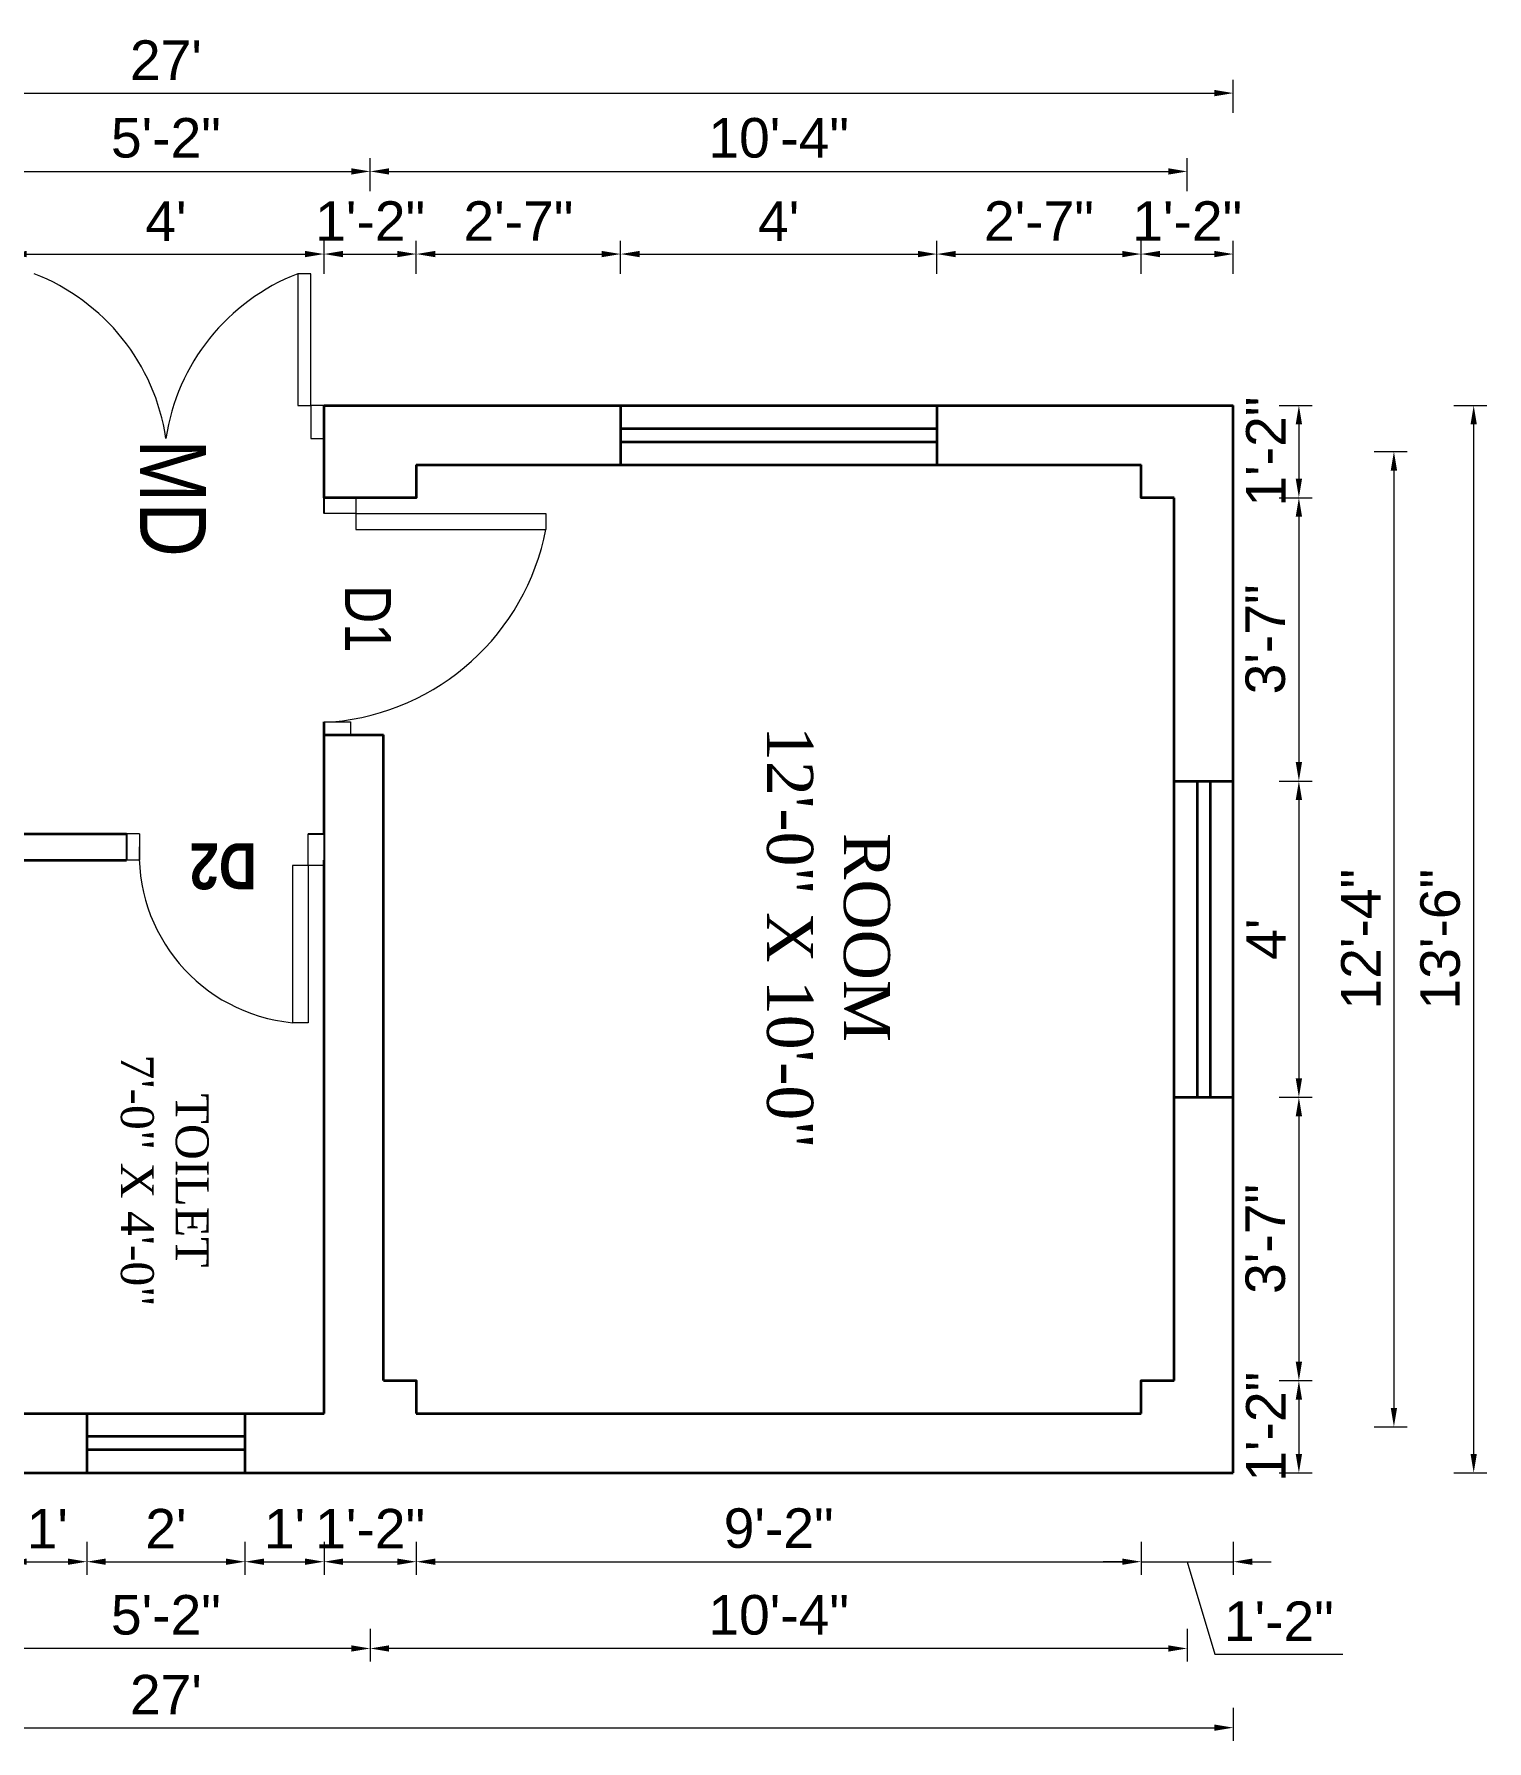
# Model space of a CAD drawing. Header units: inches. Extents: x 352533 to 378079, y -36324 to -23949.
# Drawn here: x 363079 to 363299.5, y -30460.9 to -30201.9 of the extents above; entities that cross this region are included whole.
import ezdxf

# ---------------------------------------------------------------- set-up
doc = ezdxf.new("R2010")
doc.units = ezdxf.units.IN
doc.header["$LTSCALE"] = 2
doc.header["$MEASUREMENT"] = 0
doc.header["$PDMODE"] = 34
doc.layers.get('0').update_dxf_attribs({"linetype": 'CONTINUOUS'})
doc.layers.get('DEFPOINTS').update_dxf_attribs({"color": 141, "linetype": 'CONTINUOUS'})
for name, color, linetype, lineweight in [('dimension', 160, 'CONTINUOUS', 15), ('door', 20, 'CONTINUOUS', 35), ('steps', 253, 'CONTINUOUS', 20), ('truss', 1, 'CONTINUOUS', 25)]:
    doc.layers.add(name, color=color, linetype=linetype, lineweight=lineweight)
doc.styles.add('Lettring Text', font='arial.ttf')
doc.styles.get("Standard").update_dxf_attribs({"font": 'ARIALN.TTF'})
doc.dimstyles.new('Copy of Standard', dxfattribs={"dimtxt": 6, "dimasz": 2.875, "dimexe": 2, "dimexo": 4, "dimgap": 2, "dimtad": 1, "dimdec": 0, "dimrnd": 1, "dimzin": 0, "dimdsep": 46, "dimlunit": 4, "dimtxsty": 'Lettring Text', "dimcen": 0.1, "dimclrd": 7, "dimclre": 7, "dimclrt": 7, "dimazin": 0, "dimtfac": 0.645, "dimtdec": 0, "dimtmove": 1, "dimatfit": 0, "dimfxl": 3, "dimfxlon": 1, "dimtfillclr": 256, "dimtolj": 1, "dimtzin": 0, "dimlwd": -1, "dimlwe": -1, "dimarcsym": 2})

# ---------------------------------------------------------------- blocks, each defined once
blk = doc.blocks.new('*D545')
at = {"layer": 'DEFPOINTS', "color": 0, "ltscale": 0.5, "transparency": 16777216}
for p in [(363261.04, -30258.27), (363261.04, -30272.27), (363270.99, -30272.27)]:
    blk.add_point(p, dxfattribs=at)
at = {"layer": 'steps', "color": 7, "ltscale": 0.5, "transparency": 16777216}
for p, q in [((363267.99, -30258.27), (363272.99, -30258.27)), ((363270.99, -30261.15), (363270.99, -30269.4)), ((363267.99, -30272.27), (363272.99, -30272.27))]:
    blk.add_line(p, q, dxfattribs=at)
for points in [[(363270.51, -30261.15), (363271.47, -30261.15), (363270.99, -30258.27)], [(363270.51, -30269.4), (363271.47, -30269.4), (363270.99, -30272.27)]]:
    blk.add_solid(points, dxfattribs=at)
at = {"layer": 'steps', "color": 7, "ltscale": 0.5, "transparency": 16777216, "insert": (363265.97, -30265.27), "char_height": 6, "attachment_point": 5, "rotation": 90, "style": 'Lettring Text'}
blk.add_mtext('\\A1;1\'-2"', dxfattribs=at)
blk = doc.blocks.new('*D546')
at = {"layer": 'DEFPOINTS', "color": 0, "ltscale": 0.5, "transparency": 16777216}
for p in [(363261.04, -30272.27), (363252.04, -30315.27), (363270.99, -30315.27)]:
    blk.add_point(p, dxfattribs=at)
at = {"layer": 'steps', "color": 7, "ltscale": 0.5, "transparency": 16777216}
for p, q in [((363267.99, -30272.27), (363272.99, -30272.27)), ((363270.99, -30275.15), (363270.99, -30312.4)), ((363267.99, -30315.27), (363272.99, -30315.27))]:
    blk.add_line(p, q, dxfattribs=at)
for points in [[(363270.51, -30275.15), (363271.47, -30275.15), (363270.99, -30272.27)], [(363270.51, -30312.4), (363271.47, -30312.4), (363270.99, -30315.27)]]:
    blk.add_solid(points, dxfattribs=at)
at = {"layer": 'steps', "color": 7, "ltscale": 0.5, "transparency": 16777216, "insert": (363265.92, -30293.77), "char_height": 6, "attachment_point": 5, "rotation": 90, "style": 'Lettring Text'}
blk.add_mtext('\\A1;3\'-7"', dxfattribs=at)
blk = doc.blocks.new('*D547')
at = {"layer": 'DEFPOINTS', "color": 0, "ltscale": 0.5, "transparency": 16777216}
for p in [(363252.04, -30406.27), (363252.04, -30420.27), (363270.99, -30420.27)]:
    blk.add_point(p, dxfattribs=at)
at = {"layer": 'steps', "color": 7, "ltscale": 0.5, "transparency": 16777216}
for p, q in [((363267.99, -30406.27), (363272.99, -30406.27)), ((363270.99, -30409.15), (363270.99, -30417.4)), ((363267.99, -30420.27), (363272.99, -30420.27))]:
    blk.add_line(p, q, dxfattribs=at)
for points in [[(363270.51, -30409.15), (363271.47, -30409.15), (363270.99, -30406.27)], [(363270.51, -30417.4), (363271.47, -30417.4), (363270.99, -30420.27)]]:
    blk.add_solid(points, dxfattribs=at)
at = {"layer": 'steps', "color": 7, "ltscale": 0.5, "transparency": 16777216, "insert": (363265.97, -30413.27), "char_height": 6, "attachment_point": 5, "rotation": 90, "style": 'Lettring Text'}
blk.add_mtext('\\A1;1\'-2"', dxfattribs=at)
blk = doc.blocks.new('*D548')
at = {"layer": 'DEFPOINTS', "color": 0, "ltscale": 0.5, "transparency": 16777216}
for p in [(363261.04, -30265.27), (363261.04, -30413.27), (363285.41, -30413.27)]:
    blk.add_point(p, dxfattribs=at)
at = {"layer": 'steps', "color": 7, "ltscale": 0.5, "transparency": 16777216}
for p, q in [((363282.41, -30265.27), (363287.41, -30265.27)), ((363285.41, -30268.15), (363285.41, -30410.4)), ((363282.41, -30413.27), (363287.41, -30413.27))]:
    blk.add_line(p, q, dxfattribs=at)
for points in [[(363284.93, -30268.15), (363285.89, -30268.15), (363285.41, -30265.27)], [(363284.93, -30410.4), (363285.89, -30410.4), (363285.41, -30413.27)]]:
    blk.add_solid(points, dxfattribs=at)
at = {"layer": 'steps', "color": 7, "ltscale": 0.5, "transparency": 16777216, "insert": (363280.4, -30339.27), "char_height": 6, "attachment_point": 5, "rotation": 90, "style": 'Lettring Text'}
blk.add_mtext('\\A1;12\'-4"', dxfattribs=at)
blk = doc.blocks.new('*D549')
at = {"layer": 'DEFPOINTS', "color": 0, "ltscale": 0.5, "transparency": 16777216}
for p in [(363261.04, -30258.27), (363297.52, -30258.27), (363261.04, -30420.27)]:
    blk.add_point(p, dxfattribs=at)
at = {"layer": 'steps', "color": 7, "ltscale": 0.5, "transparency": 16777216}
for p, q in [((363294.52, -30258.27), (363299.52, -30258.27)), ((363297.52, -30417.4), (363297.52, -30261.15)), ((363294.52, -30420.27), (363299.52, -30420.27))]:
    blk.add_line(p, q, dxfattribs=at)
for points in [[(363297.04, -30261.15), (363298, -30261.15), (363297.52, -30258.27)], [(363297.04, -30417.4), (363298, -30417.4), (363297.52, -30420.27)]]:
    blk.add_solid(points, dxfattribs=at)
at = {"layer": 'steps', "color": 7, "ltscale": 0.5, "transparency": 16777216, "insert": (363292.45, -30339.27), "char_height": 6, "attachment_point": 5, "rotation": 90, "style": 'Lettring Text'}
blk.add_mtext('\\A1;13\'-6"', dxfattribs=at)
blk = doc.blocks.new('*D517')
at = {"layer": 'DEFPOINTS', "color": 0, "ltscale": 0.5, "transparency": 16777216}
for p in [(363123.04, -30235.29), (363075.04, -30258.27), (363123.04, -30258.27)]:
    blk.add_point(p, dxfattribs=at)
at = {"layer": 'steps', "color": 7, "ltscale": 0.5, "transparency": 16777216}
for p, q in [((363075.04, -30238.29), (363075.04, -30233.29)), ((363123.04, -30238.29), (363123.04, -30233.29)), ((363077.92, -30235.29), (363120.17, -30235.29))]:
    blk.add_line(p, q, dxfattribs=at)
for points in [[(363077.92, -30234.81), (363077.92, -30235.77), (363075.04, -30235.29)], [(363120.17, -30234.81), (363120.17, -30235.77), (363123.04, -30235.29)]]:
    blk.add_solid(points, dxfattribs=at)
at = {"layer": 'steps', "color": 7, "ltscale": 0.5, "transparency": 16777216, "insert": (363099.04, -30230.29), "char_height": 6, "attachment_point": 5, "style": 'Lettring Text'}
blk.add_mtext("\\A1;4'", dxfattribs=at)
blk = doc.blocks.new('*D518')
at = {"layer": 'DEFPOINTS', "color": 0, "ltscale": 0.5, "transparency": 16777216}
for p in [(363137.04, -30235.29), (363123.04, -30258.27), (363137.04, -30267.27)]:
    blk.add_point(p, dxfattribs=at)
at = {"layer": 'steps', "color": 7, "ltscale": 0.5, "transparency": 16777216}
for p, q in [((363123.04, -30238.29), (363123.04, -30233.29)), ((363137.04, -30238.29), (363137.04, -30233.29)), ((363125.92, -30235.29), (363134.17, -30235.29))]:
    blk.add_line(p, q, dxfattribs=at)
for points in [[(363125.92, -30234.81), (363125.92, -30235.77), (363123.04, -30235.29)], [(363134.17, -30234.81), (363134.17, -30235.77), (363137.04, -30235.29)]]:
    blk.add_solid(points, dxfattribs=at)
at = {"layer": 'steps', "color": 7, "ltscale": 0.5, "transparency": 16777216, "insert": (363130.04, -30230.28), "char_height": 6, "attachment_point": 5, "style": 'Lettring Text'}
blk.add_mtext('\\A1;1\'-2"', dxfattribs=at)
blk = doc.blocks.new('*D519')
at = {"layer": 'DEFPOINTS', "color": 0, "ltscale": 0.5, "transparency": 16777216}
for p in [(363168.04, -30235.29), (363168.04, -30258.27), (363137.04, -30267.27)]:
    blk.add_point(p, dxfattribs=at)
at = {"layer": 'steps', "color": 7, "ltscale": 0.5, "transparency": 16777216}
for p, q in [((363137.04, -30238.29), (363137.04, -30233.29)), ((363168.04, -30238.29), (363168.04, -30233.29)), ((363139.92, -30235.29), (363165.17, -30235.29))]:
    blk.add_line(p, q, dxfattribs=at)
for points in [[(363139.92, -30234.81), (363139.92, -30235.77), (363137.04, -30235.29)], [(363165.17, -30234.81), (363165.17, -30235.77), (363168.04, -30235.29)]]:
    blk.add_solid(points, dxfattribs=at)
at = {"layer": 'steps', "color": 7, "ltscale": 0.5, "transparency": 16777216, "insert": (363152.54, -30230.28), "char_height": 6, "attachment_point": 5, "style": 'Lettring Text'}
blk.add_mtext('\\A1;2\'-7"', dxfattribs=at)
blk = doc.blocks.new('*D520')
at = {"layer": 'DEFPOINTS', "color": 0, "ltscale": 0.5, "transparency": 16777216}
for p in [(363216.04, -30235.29), (363168.04, -30258.27), (363216.04, -30258.27)]:
    blk.add_point(p, dxfattribs=at)
at = {"layer": 'steps', "color": 7, "ltscale": 0.5, "transparency": 16777216}
for p, q in [((363168.04, -30238.29), (363168.04, -30233.29)), ((363216.04, -30238.29), (363216.04, -30233.29)), ((363170.92, -30235.29), (363213.17, -30235.29))]:
    blk.add_line(p, q, dxfattribs=at)
for points in [[(363170.92, -30234.81), (363170.92, -30235.77), (363168.04, -30235.29)], [(363213.17, -30234.81), (363213.17, -30235.77), (363216.04, -30235.29)]]:
    blk.add_solid(points, dxfattribs=at)
at = {"layer": 'steps', "color": 7, "ltscale": 0.5, "transparency": 16777216, "insert": (363192.04, -30230.29), "char_height": 6, "attachment_point": 5, "style": 'Lettring Text'}
blk.add_mtext("\\A1;4'", dxfattribs=at)
blk = doc.blocks.new('*D521')
at = {"layer": 'DEFPOINTS', "color": 0, "ltscale": 0.5, "transparency": 16777216}
for p in [(363247.04, -30235.29), (363216.04, -30258.27), (363247.04, -30267.27)]:
    blk.add_point(p, dxfattribs=at)
at = {"layer": 'steps', "color": 7, "ltscale": 0.5, "transparency": 16777216}
for p, q in [((363216.04, -30238.29), (363216.04, -30233.29)), ((363247.04, -30238.29), (363247.04, -30233.29)), ((363218.92, -30235.29), (363244.17, -30235.29))]:
    blk.add_line(p, q, dxfattribs=at)
for points in [[(363218.92, -30234.81), (363218.92, -30235.77), (363216.04, -30235.29)], [(363244.17, -30234.81), (363244.17, -30235.77), (363247.04, -30235.29)]]:
    blk.add_solid(points, dxfattribs=at)
at = {"layer": 'steps', "color": 7, "ltscale": 0.5, "transparency": 16777216, "insert": (363231.54, -30230.28), "char_height": 6, "attachment_point": 5, "style": 'Lettring Text'}
blk.add_mtext('\\A1;2\'-7"', dxfattribs=at)
blk = doc.blocks.new('*D522')
at = {"layer": 'DEFPOINTS', "color": 0, "ltscale": 0.5, "transparency": 16777216}
for p in [(363261.04, -30235.29), (363261.04, -30258.27), (363247.04, -30267.27)]:
    blk.add_point(p, dxfattribs=at)
at = {"layer": 'steps', "color": 7, "ltscale": 0.5, "transparency": 16777216}
for p, q in [((363247.04, -30238.29), (363247.04, -30233.29)), ((363261.04, -30238.29), (363261.04, -30233.29)), ((363249.92, -30235.29), (363258.17, -30235.29))]:
    blk.add_line(p, q, dxfattribs=at)
for points in [[(363249.92, -30234.81), (363249.92, -30235.77), (363247.04, -30235.29)], [(363258.17, -30234.81), (363258.17, -30235.77), (363261.04, -30235.29)]]:
    blk.add_solid(points, dxfattribs=at)
at = {"layer": 'steps', "color": 7, "ltscale": 0.5, "transparency": 16777216, "insert": (363254.04, -30230.28), "char_height": 6, "attachment_point": 5, "style": 'Lettring Text'}
blk.add_mtext('\\A1;1\'-2"', dxfattribs=at)
blk = doc.blocks.new('*D525')
at = {"layer": 'DEFPOINTS', "color": 0, "ltscale": 0.5, "transparency": 16777216}
for p in [(363261.04, -30210.86), (362937.04, -30258.27), (363261.04, -30258.27)]:
    blk.add_point(p, dxfattribs=at)
at = {"layer": 'steps', "color": 7, "ltscale": 0.5, "transparency": 16777216}
for p, q in [((362937.04, -30213.86), (362937.04, -30208.86)), ((363261.04, -30213.86), (363261.04, -30208.86)), ((362939.92, -30210.86), (363258.17, -30210.86))]:
    blk.add_line(p, q, dxfattribs=at)
for points in [[(362939.92, -30210.38), (362939.92, -30211.34), (362937.04, -30210.86)], [(363258.17, -30210.38), (363258.17, -30211.34), (363261.04, -30210.86)]]:
    blk.add_solid(points, dxfattribs=at)
at = {"layer": 'steps', "color": 7, "ltscale": 0.5, "transparency": 16777216, "insert": (363099.04, -30205.85), "char_height": 6, "attachment_point": 5, "style": 'Lettring Text'}
blk.add_mtext("\\A1;27'", dxfattribs=at)
blk = doc.blocks.new('*D526')
at = {"layer": 'DEFPOINTS', "color": 0, "ltscale": 0.5, "transparency": 16777216}
for p in [(363130.04, -30222.75), (363068.04, -30272.27), (363130.04, -30272.27)]:
    blk.add_point(p, dxfattribs=at)
at = {"layer": 'steps', "color": 7, "ltscale": 0.5, "transparency": 16777216}
for p, q in [((363068.04, -30225.75), (363068.04, -30220.75)), ((363130.04, -30225.75), (363130.04, -30220.75)), ((363070.92, -30222.75), (363127.17, -30222.75))]:
    blk.add_line(p, q, dxfattribs=at)
for points in [[(363070.92, -30222.27), (363070.92, -30223.23), (363068.04, -30222.75)], [(363127.17, -30222.27), (363127.17, -30223.23), (363130.04, -30222.75)]]:
    blk.add_solid(points, dxfattribs=at)
at = {"layer": 'steps', "color": 7, "ltscale": 0.5, "transparency": 16777216, "insert": (363099.04, -30217.69), "char_height": 6, "attachment_point": 5, "style": 'Lettring Text'}
blk.add_mtext('\\A1;5\'-2"', dxfattribs=at)
blk = doc.blocks.new('*D527')
at = {"layer": 'DEFPOINTS', "color": 0, "ltscale": 0.5, "transparency": 16777216}
for p in [(363254.04, -30222.75), (363254.04, -30267.27), (363130.04, -30272.27)]:
    blk.add_point(p, dxfattribs=at)
at = {"layer": 'steps', "color": 7, "ltscale": 0.5, "transparency": 16777216}
for p, q in [((363130.04, -30225.75), (363130.04, -30220.75)), ((363254.04, -30225.75), (363254.04, -30220.75)), ((363132.92, -30222.75), (363251.17, -30222.75))]:
    blk.add_line(p, q, dxfattribs=at)
for points in [[(363132.92, -30222.27), (363132.92, -30223.23), (363130.04, -30222.75)], [(363251.17, -30222.27), (363251.17, -30223.23), (363254.04, -30222.75)]]:
    blk.add_solid(points, dxfattribs=at)
at = {"layer": 'steps', "color": 7, "ltscale": 0.5, "transparency": 16777216, "insert": (363192.04, -30217.69), "char_height": 6, "attachment_point": 5, "style": 'Lettring Text'}
blk.add_mtext('\\A1;10\'-4"', dxfattribs=at)
blk = doc.blocks.new('*D533')
at = {"layer": 'DEFPOINTS', "color": 0, "ltscale": 0.5, "transparency": 16777216}
for p in [(363075.04, -30411.27), (363087.04, -30411.27), (363087.04, -30433.75)]:
    blk.add_point(p, dxfattribs=at)
at = {"layer": 'steps', "color": 7, "ltscale": 0.5, "transparency": 16777216}
for p, q in [((363075.04, -30430.75), (363075.04, -30435.75)), ((363087.04, -30430.75), (363087.04, -30435.75)), ((363077.92, -30433.75), (363084.17, -30433.75))]:
    blk.add_line(p, q, dxfattribs=at)
for points in [[(363077.92, -30433.27), (363077.92, -30434.23), (363075.04, -30433.75)], [(363084.17, -30433.27), (363084.17, -30434.23), (363087.04, -30433.75)]]:
    blk.add_solid(points, dxfattribs=at)
at = {"layer": 'steps', "color": 7, "ltscale": 0.5, "transparency": 16777216, "insert": (363081.04, -30428.74), "char_height": 6, "attachment_point": 5, "style": 'Lettring Text'}
blk.add_mtext("\\A1;1'", dxfattribs=at)
blk = doc.blocks.new('*D534')
at = {"layer": 'DEFPOINTS', "color": 0, "ltscale": 0.5, "transparency": 16777216}
for p in [(363087.04, -30411.27), (363111.04, -30411.27), (363111.04, -30433.75)]:
    blk.add_point(p, dxfattribs=at)
at = {"layer": 'steps', "color": 7, "ltscale": 0.5, "transparency": 16777216}
for p, q in [((363087.04, -30430.75), (363087.04, -30435.75)), ((363111.04, -30430.75), (363111.04, -30435.75)), ((363089.92, -30433.75), (363108.17, -30433.75))]:
    blk.add_line(p, q, dxfattribs=at)
for points in [[(363089.92, -30433.27), (363089.92, -30434.23), (363087.04, -30433.75)], [(363108.17, -30433.27), (363108.17, -30434.23), (363111.04, -30433.75)]]:
    blk.add_solid(points, dxfattribs=at)
at = {"layer": 'steps', "color": 7, "ltscale": 0.5, "transparency": 16777216, "insert": (363099.04, -30428.74), "char_height": 6, "attachment_point": 5, "style": 'Lettring Text'}
blk.add_mtext("\\A1;2'", dxfattribs=at)
blk = doc.blocks.new('*D535')
at = {"layer": 'DEFPOINTS', "color": 0, "ltscale": 0.5, "transparency": 16777216}
for p in [(363111.04, -30411.27), (363123.04, -30411.27), (363123.04, -30433.75)]:
    blk.add_point(p, dxfattribs=at)
at = {"layer": 'steps', "color": 7, "ltscale": 0.5, "transparency": 16777216}
for p, q in [((363111.04, -30430.75), (363111.04, -30435.75)), ((363123.04, -30430.75), (363123.04, -30435.75)), ((363113.92, -30433.75), (363120.17, -30433.75))]:
    blk.add_line(p, q, dxfattribs=at)
for points in [[(363113.92, -30433.27), (363113.92, -30434.23), (363111.04, -30433.75)], [(363120.17, -30433.27), (363120.17, -30434.23), (363123.04, -30433.75)]]:
    blk.add_solid(points, dxfattribs=at)
at = {"layer": 'steps', "color": 7, "ltscale": 0.5, "transparency": 16777216, "insert": (363117.04, -30428.74), "char_height": 6, "attachment_point": 5, "style": 'Lettring Text'}
blk.add_mtext("\\A1;1'", dxfattribs=at)
blk = doc.blocks.new('*D536')
at = {"layer": 'DEFPOINTS', "color": 0, "ltscale": 0.5, "transparency": 16777216}
for p in [(363123.04, -30411.27), (363137.04, -30411.27), (363137.04, -30433.75)]:
    blk.add_point(p, dxfattribs=at)
at = {"layer": 'steps', "color": 7, "ltscale": 0.5, "transparency": 16777216}
for p, q in [((363123.04, -30430.75), (363123.04, -30435.75)), ((363137.04, -30430.75), (363137.04, -30435.75)), ((363125.92, -30433.75), (363134.17, -30433.75))]:
    blk.add_line(p, q, dxfattribs=at)
for points in [[(363125.92, -30433.27), (363125.92, -30434.23), (363123.04, -30433.75)], [(363134.17, -30433.27), (363134.17, -30434.23), (363137.04, -30433.75)]]:
    blk.add_solid(points, dxfattribs=at)
at = {"layer": 'steps', "color": 7, "ltscale": 0.5, "transparency": 16777216, "insert": (363130.04, -30428.74), "char_height": 6, "attachment_point": 5, "style": 'Lettring Text'}
blk.add_mtext('\\A1;1\'-2"', dxfattribs=at)
blk = doc.blocks.new('*D537')
at = {"layer": 'DEFPOINTS', "color": 0, "ltscale": 0.5, "transparency": 16777216}
for p in [(363137.04, -30411.27), (363247.04, -30411.27), (363247.04, -30433.75)]:
    blk.add_point(p, dxfattribs=at)
at = {"layer": 'steps', "color": 7, "ltscale": 0.5, "transparency": 16777216}
for p, q in [((363137.04, -30430.75), (363137.04, -30435.75)), ((363247.04, -30430.75), (363247.04, -30435.75)), ((363139.92, -30433.75), (363244.17, -30433.75))]:
    blk.add_line(p, q, dxfattribs=at)
for points in [[(363139.92, -30433.27), (363139.92, -30434.23), (363137.04, -30433.75)], [(363244.17, -30433.27), (363244.17, -30434.23), (363247.04, -30433.75)]]:
    blk.add_solid(points, dxfattribs=at)
at = {"layer": 'steps', "color": 7, "ltscale": 0.5, "transparency": 16777216, "insert": (363192.04, -30428.69), "char_height": 6, "attachment_point": 5, "style": 'Lettring Text'}
blk.add_mtext('\\A1;9\'-2"', dxfattribs=at)
blk = doc.blocks.new('*D538')
at = {"layer": 'DEFPOINTS', "color": 0, "ltscale": 0.5, "transparency": 16777216}
for p in [(363247.04, -30411.27), (363261.04, -30411.27), (363261.04, -30433.75)]:
    blk.add_point(p, dxfattribs=at)
at = {"layer": 'steps', "color": 7, "ltscale": 0.5, "transparency": 16777216}
for p, q in [((363247.04, -30430.75), (363247.04, -30435.75)), ((363261.04, -30430.75), (363261.04, -30435.75)), ((363244.17, -30433.75), (363241.29, -30433.75)), ((363247.04, -30433.75), (363261.04, -30433.75)), ((363247.04, -30433.75), (363261.04, -30433.75)), ((363254.04, -30433.75), (363258.25, -30447.79)), ((363263.92, -30433.75), (363266.79, -30433.75)), ((363258.25, -30447.79), (363277.64, -30447.79))]:
    blk.add_line(p, q, dxfattribs=at)
for points in [[(363244.17, -30433.27), (363244.17, -30434.23), (363247.04, -30433.75)], [(363263.92, -30433.27), (363263.92, -30434.23), (363261.04, -30433.75)]]:
    blk.add_solid(points, dxfattribs=at)
at = {"layer": 'steps', "color": 7, "ltscale": 0.5, "transparency": 16777216, "insert": (363267.95, -30442.78), "char_height": 6, "attachment_point": 5, "style": 'Lettring Text'}
blk.add_mtext('\\A1;1\'-2"', dxfattribs=at)
blk = doc.blocks.new('*D539')
at = {"layer": 'DEFPOINTS', "color": 0, "ltscale": 0.5, "transparency": 16777216}
for p in [(363130.04, -30272.27), (363254.04, -30411.27), (363130.04, -30446.92)]:
    blk.add_point(p, dxfattribs=at)
at = {"layer": 'steps', "color": 7, "ltscale": 0.5, "transparency": 16777216}
for p, q in [((363130.04, -30443.92), (363130.04, -30448.92)), ((363254.04, -30443.92), (363254.04, -30448.92)), ((363251.17, -30446.92), (363132.92, -30446.92))]:
    blk.add_line(p, q, dxfattribs=at)
for points in [[(363132.92, -30446.44), (363132.92, -30447.4), (363130.04, -30446.92)], [(363251.17, -30446.44), (363251.17, -30447.4), (363254.04, -30446.92)]]:
    blk.add_solid(points, dxfattribs=at)
at = {"layer": 'steps', "color": 7, "ltscale": 0.5, "transparency": 16777216, "insert": (363192.04, -30441.85), "char_height": 6, "attachment_point": 5, "style": 'Lettring Text'}
blk.add_mtext('\\A1;10\'-4"', dxfattribs=at)
blk = doc.blocks.new('*D540')
at = {"layer": 'DEFPOINTS', "color": 0, "ltscale": 0.5, "transparency": 16777216}
for p in [(363068.04, -30272.27), (363130.04, -30272.27), (363068.04, -30446.92)]:
    blk.add_point(p, dxfattribs=at)
at = {"layer": 'steps', "color": 7, "ltscale": 0.5, "transparency": 16777216}
for p, q in [((363068.04, -30443.92), (363068.04, -30448.92)), ((363130.04, -30443.92), (363130.04, -30448.92)), ((363127.17, -30446.92), (363070.92, -30446.92))]:
    blk.add_line(p, q, dxfattribs=at)
for points in [[(363070.92, -30446.44), (363070.92, -30447.4), (363068.04, -30446.92)], [(363127.17, -30446.44), (363127.17, -30447.4), (363130.04, -30446.92)]]:
    blk.add_solid(points, dxfattribs=at)
at = {"layer": 'steps', "color": 7, "ltscale": 0.5, "transparency": 16777216, "insert": (363099.04, -30441.85), "char_height": 6, "attachment_point": 5, "style": 'Lettring Text'}
blk.add_mtext('\\A1;5\'-2"', dxfattribs=at)
blk = doc.blocks.new('*D542')
at = {"layer": 'DEFPOINTS', "color": 0, "ltscale": 0.5, "transparency": 16777216}
for p in [(362937.04, -30420.27), (363261.04, -30420.27), (363261.04, -30458.94)]:
    blk.add_point(p, dxfattribs=at)
at = {"layer": 'steps', "color": 7, "ltscale": 0.5, "transparency": 16777216}
for p, q in [((362937.04, -30455.94), (362937.04, -30460.94)), ((363261.04, -30455.94), (363261.04, -30460.94)), ((362939.92, -30458.94), (363258.17, -30458.94))]:
    blk.add_line(p, q, dxfattribs=at)
for points in [[(362939.92, -30458.46), (362939.92, -30459.42), (362937.04, -30458.94)], [(363258.17, -30458.46), (363258.17, -30459.42), (363261.04, -30458.94)]]:
    blk.add_solid(points, dxfattribs=at)
at = {"layer": 'steps', "color": 7, "ltscale": 0.5, "transparency": 16777216, "insert": (363099.04, -30453.93), "char_height": 6, "attachment_point": 5, "style": 'Lettring Text'}
blk.add_mtext("\\A1;27'", dxfattribs=at)
blk = doc.blocks.new('*D543')
at = {"layer": 'DEFPOINTS', "color": 0, "ltscale": 0.5, "transparency": 16777216}
for p in [(363252.04, -30315.27), (363261.04, -30363.27), (363270.99, -30363.27)]:
    blk.add_point(p, dxfattribs=at)
at = {"layer": 'steps', "color": 7, "ltscale": 0.5, "transparency": 16777216}
for p, q in [((363267.99, -30315.27), (363272.99, -30315.27)), ((363270.99, -30318.15), (363270.99, -30360.4)), ((363267.99, -30363.27), (363272.99, -30363.27))]:
    blk.add_line(p, q, dxfattribs=at)
for points in [[(363270.51, -30318.15), (363271.47, -30318.15), (363270.99, -30315.27)], [(363270.51, -30360.4), (363271.47, -30360.4), (363270.99, -30363.27)]]:
    blk.add_solid(points, dxfattribs=at)
at = {"layer": 'steps', "color": 7, "ltscale": 0.5, "transparency": 16777216, "insert": (363265.99, -30339.27), "char_height": 6, "attachment_point": 5, "rotation": 90, "style": 'Lettring Text'}
blk.add_mtext("\\A1;4'", dxfattribs=at)
blk = doc.blocks.new('*D544')
at = {"layer": 'DEFPOINTS', "color": 0, "ltscale": 0.5, "transparency": 16777216}
for p in [(363261.04, -30363.27), (363252.04, -30406.27), (363270.99, -30406.27)]:
    blk.add_point(p, dxfattribs=at)
at = {"layer": 'steps', "color": 7, "ltscale": 0.5, "transparency": 16777216}
for p, q in [((363267.99, -30363.27), (363272.99, -30363.27)), ((363270.99, -30366.15), (363270.99, -30403.4)), ((363267.99, -30406.27), (363272.99, -30406.27))]:
    blk.add_line(p, q, dxfattribs=at)
for points in [[(363270.51, -30366.15), (363271.47, -30366.15), (363270.99, -30363.27)], [(363270.51, -30403.4), (363271.47, -30403.4), (363270.99, -30406.27)]]:
    blk.add_solid(points, dxfattribs=at)
at = {"layer": 'steps', "color": 7, "ltscale": 0.5, "transparency": 16777216, "insert": (363265.92, -30384.77), "char_height": 6, "attachment_point": 5, "rotation": 90, "style": 'Lettring Text'}
blk.add_mtext('\\A1;3\'-7"', dxfattribs=at)

msp = doc.modelspace()

# ---------------------------------------------------------------- linework, layer by layer
at = {"layer": 'dimension', "ltscale": 7}
for p, q in [((363123.04, -30274.67), (363123.04, -30272.27)), ((363123.04, -30272.27), (363127.84, -30272.27)), ((363127.84, -30272.27), (363127.84, -30274.67)), ((363127.84, -30274.67), (363123.04, -30274.67)), ((363127.84, -30274.67), (363156.72, -30274.67)), ((363127.84, -30274.67), (363127.84, -30277.07)), ((363156.72, -30274.67), (363156.72, -30277.07)), ((363127.84, -30277.07), (363156.72, -30277.07)), ((363123.04, -30306.27), (363127.04, -30306.27)), ((363123.04, -30306.27), (363123.04, -30308.27)), ((363127.04, -30306.27), (363127.04, -30308.27)), ((363095.04, -30323.27), (363093.04, -30323.27)), ((363095.04, -30323.27), (363095.04, -30327.27)), ((363120.64, -30328.07), (363120.64, -30323.27)), ((363120.64, -30323.27), (363123.04, -30323.27)), ((363123.04, -30323.27), (363123.04, -30328.07)), ((363095.04, -30327.27), (363093.04, -30327.27)), ((363118.24, -30328.07), (363118.24, -30351.95)), ((363120.64, -30328.07), (363118.24, -30328.07)), ((363120.64, -30328.07), (363120.64, -30351.95)), ((363123.04, -30328.07), (363120.64, -30328.07)), ((363120.64, -30351.95), (363118.24, -30351.95))]:
    msp.add_line(p, q, dxfattribs=at)
for centre, radius, start, end in [((363121.15, -30270.18), 36.23, 275.0246, 349.0343), ((363120.7, -30326.34), 25.72, 176.0106, 264.5071)]:
    msp.add_arc(centre, radius, start, end, dxfattribs=at)
at = {"layer": 'door', "ltscale": 0.5}
for p, q in [((363123.04, -30272.27), (363123.04, -30258.27)), ((363123.04, -30258.27), (363261.04, -30258.27)), ((363168.04, -30258.27), (363168.04, -30267.27)), ((363216.04, -30258.27), (363216.04, -30267.27)), ((363261.04, -30420.27), (363261.04, -30258.27)), ((363168.04, -30261.77), (363216.04, -30261.77)), ((363168.04, -30263.77), (363216.04, -30263.77)), ((363137.04, -30267.27), (363247.04, -30267.27)), ((363137.04, -30272.27), (363123.04, -30272.27)), ((363252.04, -30406.27), (363252.04, -30272.27)), ((363123.04, -30323.27), (363123.04, -30306.27)), ((363123.04, -30308.27), (363132.04, -30308.27)), ((363132.04, -30406.27), (363132.04, -30308.27)), ((363252.04, -30315.27), (363261.04, -30315.27)), ((363255.54, -30315.27), (363255.54, -30363.27)), ((363257.54, -30315.27), (363257.54, -30363.27)), ((363075.04, -30323.27), (363093.04, -30323.27)), ((363075.04, -30327.27), (363093.04, -30327.27)), ((363123.04, -30411.27), (363123.04, -30327.27)), ((363252.04, -30363.27), (363261.04, -30363.27)), ((363075.04, -30411.27), (363123.04, -30411.27)), ((363087.04, -30411.27), (363087.04, -30420.27)), ((363111.04, -30411.27), (363111.04, -30420.27)), ((363137.04, -30411.27), (363247.04, -30411.27)), ((363111.04, -30414.77), (363087.04, -30414.77)), ((363111.04, -30416.77), (363087.04, -30416.77)), ((362937.04, -30420.27), (363261.04, -30420.27))]:
    msp.add_line(p, q, dxfattribs=at)
for points in [[(363137.04, -30267.27), (363137.04, -30272.27), (363132.04, -30272.27)], [(363252.04, -30272.27), (363247.04, -30272.27), (363247.04, -30267.27)], [(363132.04, -30406.27), (363137.04, -30406.27), (363137.04, -30411.27)], [(363247.04, -30411.27), (363247.04, -30406.27), (363252.04, -30406.27)]]:
    msp.add_lwpolyline(points, dxfattribs=at)
at = {"layer": 'steps', "color": 7, "ltscale": 0.3}
for points in [[(363121.04, -30258.27), (363121.04, -30238.27), (363119.04, -30238.27), (363119.04, -30258.27)], [(363123.04, -30258.27), (363121.04, -30258.27), (363121.04, -30263.27), (363123.04, -30263.27)]]:
    msp.add_lwpolyline(points, close=True, dxfattribs=at)
at = {"layer": 'steps', "color": 7, "ltscale": 0.3, "true_color": 0xffffff}
for centre, start, end in [((363067.52, -30268), 8.5176, 68.802), ((363130.57, -30268), 111.198, 171.4824)]:
    msp.add_arc(centre, 31.88, start, end, dxfattribs=at)
at = {"layer": 'truss', "ltscale": 7}
for p, q in [((363123.04, -30272.27), (363127.04, -30272.27)), ((363123.04, -30274.67), (363123.04, -30272.27)), ((363123.04, -30308.27), (363127.04, -30308.27)), ((363093.04, -30323.27), (363093.04, -30327.27)), ((363120.64, -30323.27), (363123.04, -30323.27)), ((363123.04, -30323.27), (363123.04, -30327.27))]:
    msp.add_line(p, q, dxfattribs=at)

# ---------------------------------------------------------------- texts
at = {"color": 7, "linetype": 'ByBlock', "lineweight": 5, "insert": (363105.13, -30281.24), "char_height": 10, "width": 44.1664, "attachment_point": 3, "rotation": 270}
msp.add_mtext('MD', dxfattribs=at)
at = {"layer": 'steps', "color": 7, "ltscale": 0.3, "insert": (363126.22, -30290.66), "char_height": 7, "attachment_point": 8, "rotation": 270}
msp.add_mtext_dynamic_manual_height_columns('{\\W1;D1}', width=18.6213, gutter_width=40, heights=[0], dxfattribs=at)
at = {"layer": 'steps', "color": 7, "ltscale": 0.3, "attachment_point": 2}
for s, insert, char_height, width, rotation in [('{\\fTimes New Roman|b0|i0|c0|p18;ROOM \\P12\'-0" X 10\'-0"}', (363208.94, -30339), 7, 72.8187, 270), ('{\\fTechnic|b1|i0|c2|p2;D2}', (363107.73, -30331.7), 7, 55.268, 180), ('{\\fTimes New Roman|b0|i0|c0|p18;TOILET\\P7\'-0" X 4\'-0"}', (363105.54, -30375.9), 5, 55.268, 270)]:
    msp.add_mtext(s, dxfattribs=dict(at, insert=insert, char_height=char_height, width=width, rotation=rotation))

# ---------------------------------------------------------------- dimensions: what is measured, and where the dimension line sits
at = {"layer": 'steps', "ltscale": 0.5}
for base, p1, p2, picture, middle in [((363261.04, -30210.86), (362937.04, -30258.27), (363261.04, -30258.27), '*D525', (363099.04, -30205.85)), ((363130.04, -30222.75), (363068.04, -30272.27), (363130.04, -30272.27), '*D526', (363099.04, -30217.69)), ((363254.04, -30222.75), (363130.04, -30272.27), (363254.04, -30267.27), '*D527', (363192.04, -30217.69)), ((363123.04, -30235.29), (363075.04, -30258.27), (363123.04, -30258.27), '*D517', (363099.04, -30230.29)), ((363168.04, -30235.29), (363137.04, -30267.27), (363168.04, -30258.27), '*D519', (363152.54, -30230.28)), ((363216.04, -30235.29), (363168.04, -30258.27), (363216.04, -30258.27), '*D520', (363192.04, -30230.29)), ((363247.04, -30235.29), (363216.04, -30258.27), (363247.04, -30267.27), '*D521', (363231.54, -30230.28)), ((363068.04, -30446.92), (363130.04, -30272.27), (363068.04, -30272.27), '*D540', (363099.04, -30441.85)), ((363130.04, -30446.92), (363254.04, -30411.27), (363130.04, -30272.27), '*D539', (363192.04, -30441.85)), ((363087.04, -30433.75), (363075.04, -30411.27), (363087.04, -30411.27), '*D533', (363081.04, -30428.74)), ((363111.04, -30433.75), (363087.04, -30411.27), (363111.04, -30411.27), '*D534', (363099.04, -30428.74)), ((363123.04, -30433.75), (363111.04, -30411.27), (363123.04, -30411.27), '*D535', (363117.04, -30428.74)), ((363247.04, -30433.75), (363137.04, -30411.27), (363247.04, -30411.27), '*D537', (363192.04, -30428.69)), ((363261.04, -30433.75), (363247.04, -30411.27), (363261.04, -30411.27), '*D538', (363260.25, -30442.78)), ((363261.04, -30458.94), (362937.04, -30420.27), (363261.04, -30420.27), '*D542', (363099.04, -30453.93))]:
    dim = msp.add_linear_dim(base=base, p1=p1, p2=p2, dimstyle='Copy of Standard', dxfattribs=at)
    dim.commit()
    dim.dimension.update_dxf_attribs({"geometry": picture, "text_midpoint": middle})
for base, p1, p2, picture, middle in [((363137.04, -30235.29), (363123.04, -30258.27), (363137.04, -30267.27), '*D518', (363130.04, -30235.29)), ((363261.04, -30235.29), (363247.04, -30267.27), (363261.04, -30258.27), '*D522', (363254.04, -30235.29)), ((363137.04, -30433.75), (363123.04, -30411.27), (363137.04, -30411.27), '*D536', (363130.04, -30433.75))]:
    dim = msp.add_linear_dim(base=base, p1=p1, p2=p2, dimstyle='Copy of Standard', dxfattribs=at)
    dim.commit()
    dim.dimension.update_dxf_attribs({"geometry": picture, "text_midpoint": middle, "dimtype": 160})
for base, p1, p2, picture, middle in [((363270.99, -30272.27), (363261.04, -30258.27), (363261.04, -30272.27), '*D545', (363270.99, -30265.27)), ((363270.99, -30420.27), (363252.04, -30406.27), (363252.04, -30420.27), '*D547', (363270.99, -30413.27))]:
    dim = msp.add_linear_dim(base=base, p1=p1, p2=p2, angle=270, dimstyle='Copy of Standard', dxfattribs=at)
    dim.commit()
    dim.dimension.update_dxf_attribs({"geometry": picture, "text_midpoint": middle, "dimtype": 160})
for base, p1, p2, picture, middle in [((363297.52, -30258.27), (363261.04, -30420.27), (363261.04, -30258.27), '*D549', (363292.45, -30339.27)), ((363285.41, -30413.27), (363261.04, -30265.27), (363261.04, -30413.27), '*D548', (363280.4, -30339.27)), ((363270.99, -30315.27), (363261.04, -30272.27), (363252.04, -30315.27), '*D546', (363265.92, -30293.77)), ((363270.99, -30363.27), (363252.04, -30315.27), (363261.04, -30363.27), '*D543', (363265.99, -30339.27)), ((363270.99, -30406.27), (363261.04, -30363.27), (363252.04, -30406.27), '*D544', (363265.92, -30384.77))]:
    dim = msp.add_linear_dim(base=base, p1=p1, p2=p2, angle=270, dimstyle='Copy of Standard', dxfattribs=at)
    dim.commit()
    dim.dimension.update_dxf_attribs({"geometry": picture, "text_midpoint": middle})

doc.saveas('drawing.dxf')
